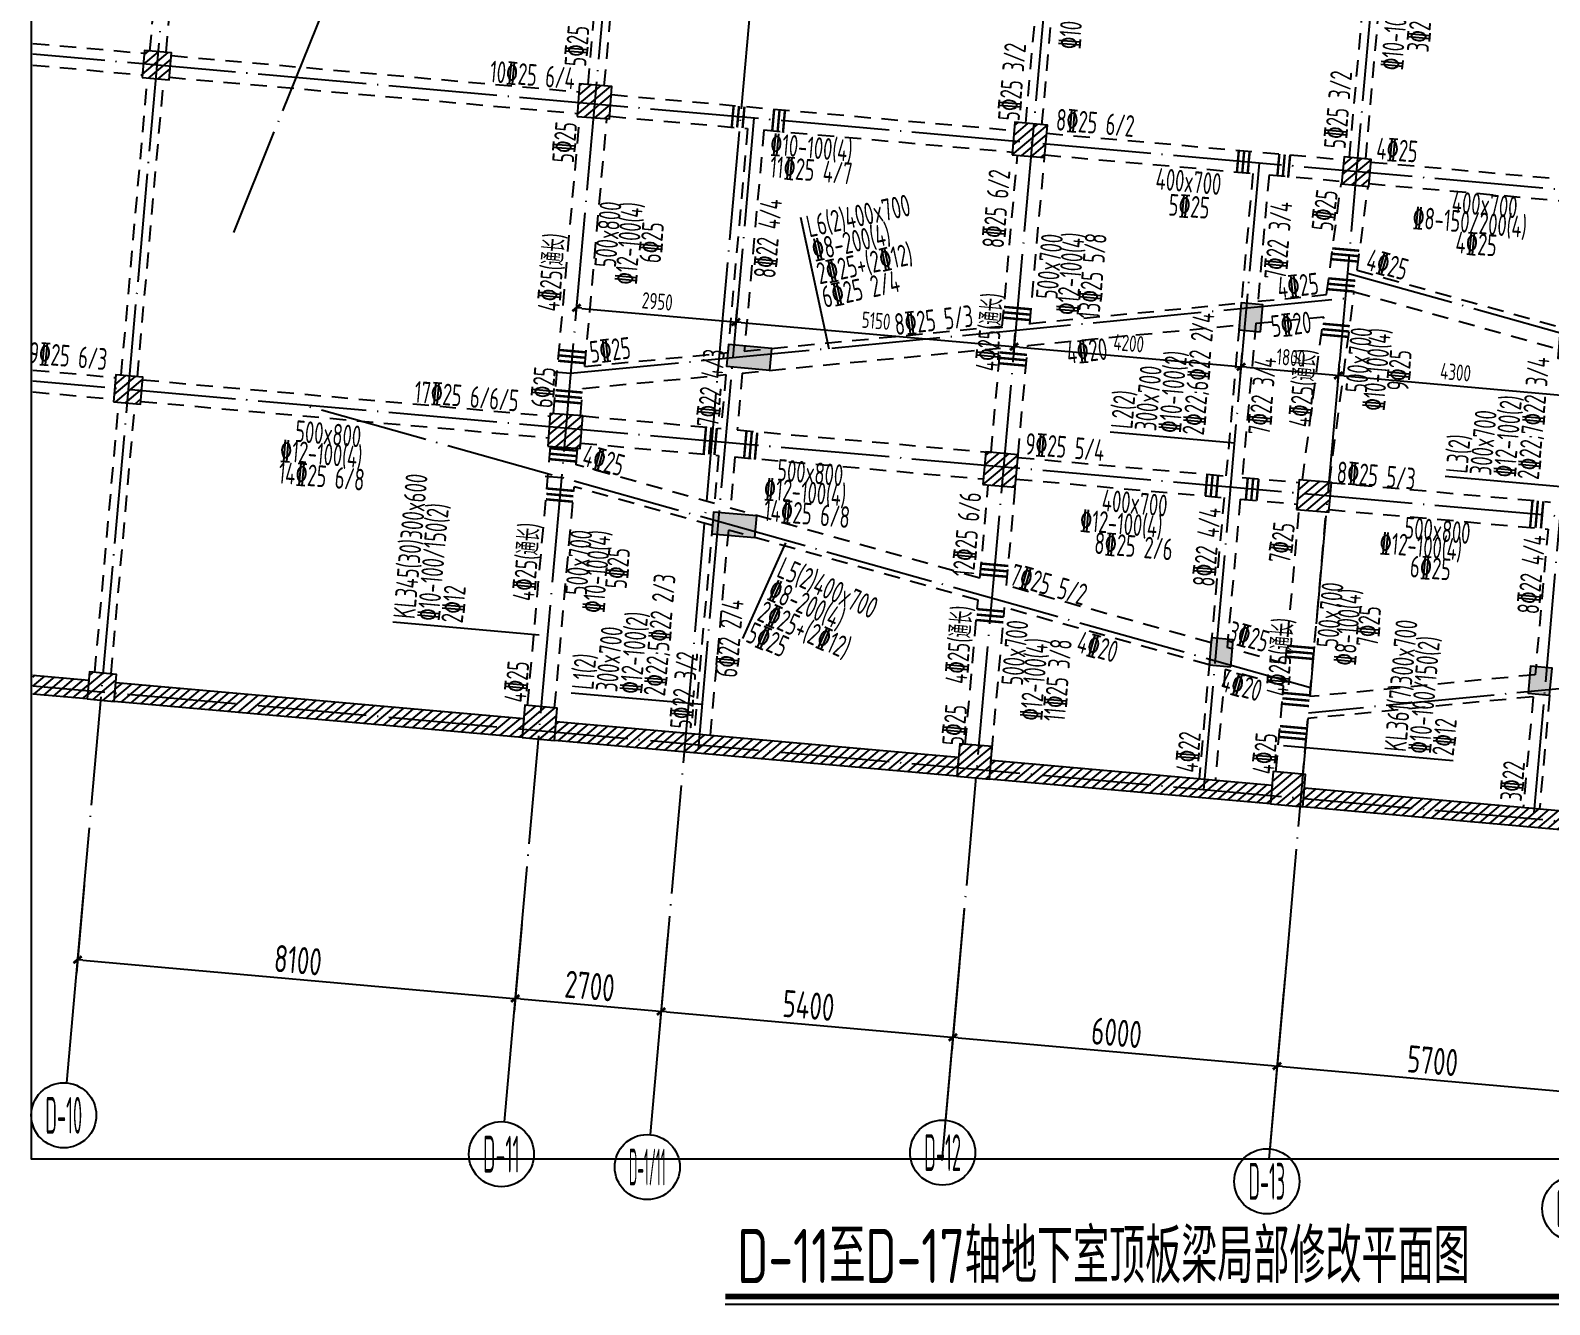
# Model space of a CAD drawing. Header units: millimetres. Extents: x 64473 to 386235, y 427387 to 703525.
# Drawn here: x 65038 to 93046, y 427574 to 451063 of the extents above; entities that cross this region are included whole.
import ezdxf
from ezdxf.enums import TextEntityAlignment as Align

# ---------------------------------------------------------------- set-up
doc = ezdxf.new("R2010")
doc.units = ezdxf.units.MM
doc.header["$LTSCALE"] = 100
doc.header["$PDMODE"] = 35
doc.header["$PDSIZE"] = 200
doc.linetypes.add('3', pattern=[5, 3, -2])
doc.linetypes.add('DOTE', pattern=[2.42, 2, -0.2, 0.02, -0.2])
for name, color, linetype in [('B-TEXT', 7, 'Continuous'), ('COLU', 7, 'Continuous'), ('DIM111', 3, 'Continuous'), ('HATCH', 254, 'Continuous'), ('h斜线-墙', 7, 'Continuous'), ('h斜线-柱', 7, 'Continuous'), ('L-AXIS', 3, 'Continuous'), ('L-dote', 253, 'DOTE'), ('L-箍筋', 1, 'Continuous'), ('WALL', 3, 'Continuous'), ('垂直标注', 31, 'Continuous'), ('垂直钢筋', 27, 'Continuous'), ('层12000', 54, 'Continuous'), ('柱', 2, 'Continuous'), ('梁虚线', 4, '3'), ('梁说明', 2, 'Continuous'), ('水平标注', 2, 'Continuous'), ('水平钢筋', 30, 'Continuous'), ('沉降观测点', 7, 'Continuous')]:
    doc.layers.add(name, color=color, linetype=linetype)
doc.styles.add('_TCH_AXIS', font='tssdeng.shx', dxfattribs={"width": 0.7, "bigfont": 'tssdchn.shx'})
doc.styles.add('COMPLEX', font='tssdeng.shx', dxfattribs={"width": 0.7, "bigfont": 'tssdchn.shx'})
doc.styles.get("Standard").update_dxf_attribs({"font": 'tssdeng.shx', "width": 0.7, "bigfont": 'tssdchn.shx'})
doc.styles.add('TSSD_Dimension', font='Tssdeng.shx', dxfattribs={"width": 0.7, "bigfont": 'tssdchn.shx'})
doc.dimstyles.new('TSSD_100_100$0', dxfattribs={"dimtxt": 300, "dimasz": 100, "dimexe": 250, "dimexo": 250, "dimgap": 100, "dimtad": 1, "dimdec": 0, "dimzin": 0, "dimdsep": 46, "dimtxsty": 'TSSD_Dimension', "dimblk": '_tsdbk', "dimblk1": '_tsdbk', "dimblk2": '_tsdbk', "dimsah": 1, "dimcen": 0, "dimclrt": 7, "dimadec": 0, "dimazin": 0, "dimtfac": 1, "dimtdec": 0, "dimtix": 1, "dimtmove": 2, "dimatfit": 3, "dimldrblk": '_tsdbk', "dimfxl": 1, "dimtolj": 1, "dimtzin": 0, "dimarcsym": 0})
pattern_1 = [(39.931646, (-659548.43, -374800.4), (-81.517904, 97.384965), [])]
pattern_2 = [(39.931646, (-183448.6, -59234.35), (-81.517904, 97.384965), [])]

# ---------------------------------------------------------------- blocks, each defined once
blk = doc.blocks.new('_tsdbk')
blk.add_line((-1, 0), (0, 0))
at = {"const_width": 0.5}
blk.add_lwpolyline([(-0.7, -0.7), (0.7, 0.7)], dxfattribs=at)
blk = doc.blocks.new('*D853')
at = {"layer": 'Defpoints', "color": 0}
for p in [(76809, 434592), (82188, 434115), (82045, 432501)]:
    blk.add_point(p, dxfattribs=at)
at = {"layer": 'L-AXIS', "color": 0, "lineweight": -2}
for p, q in [((76787, 434343), (76644, 432729)), ((82166, 433866), (82023, 432252)), ((76766, 432969), (81945, 432510))]:
    blk.add_line(p, q, dxfattribs=at)
at = {"layer": 'L-AXIS', "color": 0, "lineweight": -2, "xscale": 100, "yscale": 100, "zscale": 100}
for p, rotation in [((76666, 432978), 174.9316457828995), ((82045, 432501), 354.9316457828995)]:
    blk.add_blockref('_tsdbk', p, dxfattribs=dict(at, rotation=rotation))
at = {"layer": 'L-AXIS', "color": 7, "insert": (79386, 433088), "char_height": 500, "attachment_point": 5, "rotation": 354.9316, "style": 'TSSD_Dimension'}
blk.add_mtext('\\A1;5400', dxfattribs=at)
blk = doc.blocks.new('_AXISO')
blk.add_circle((0, 0), 0.5)
at = {"layer": 'B-TEXT', "style": 'COMPLEX', "width": 1.450893}
blk.add_attdef('A', text='', height=0.56, dxfattribs=at).set_placement((0.249375, -0.28), (0.749375, -0.28), align=Align.FIT)
blk = doc.blocks.new('*D858')
at = {"layer": 'Defpoints', "color": 0}
for p in [(66051, 435547), (74120, 434831), (73977, 433217)]:
    blk.add_point(p, dxfattribs=at)
at = {"layer": 'L-AXIS', "color": 0, "lineweight": -2}
for p, q in [((66029, 435298), (65886, 433683)), ((74098, 434582), (73955, 432968)), ((66008, 433923), (73877, 433225))]:
    blk.add_line(p, q, dxfattribs=at)
at = {"layer": 'L-AXIS', "color": 0, "lineweight": -2, "xscale": 100, "yscale": 100, "zscale": 100}
for p, rotation in [((65908, 433932), 174.9316457828995), ((73977, 433217), 354.9316457828995)]:
    blk.add_blockref('_tsdbk', p, dxfattribs=dict(at, rotation=rotation))
at = {"layer": 'L-AXIS', "color": 7, "insert": (69973, 433923), "char_height": 500, "attachment_point": 5, "rotation": 354.9316, "style": 'TSSD_Dimension'}
blk.add_mtext('\\A1;8100', dxfattribs=at)
blk = doc.blocks.new('*D859')
at = {"layer": 'Defpoints', "color": 0}
for p in [(74120, 434831), (76809, 434592), (76666, 432978)]:
    blk.add_point(p, dxfattribs=at)
at = {"layer": 'L-AXIS', "color": 0, "lineweight": -2}
for p, q in [((74098, 434582), (73955, 432968)), ((76787, 434343), (76644, 432729)), ((74076, 433208), (76566, 432987))]:
    blk.add_line(p, q, dxfattribs=at)
at = {"layer": 'L-AXIS', "color": 0, "lineweight": -2, "xscale": 100, "yscale": 100, "zscale": 100}
for p, rotation in [((73977, 433217), 174.9316457828995), ((76666, 432978), 354.9316457828995)]:
    blk.add_blockref('_tsdbk', p, dxfattribs=dict(at, rotation=rotation))
at = {"layer": 'L-AXIS', "color": 7, "insert": (75352, 433446), "char_height": 500, "attachment_point": 5, "rotation": 354.9316, "style": 'TSSD_Dimension'}
blk.add_mtext('\\A1;2700', dxfattribs=at)
blk = doc.blocks.new('*D872')
at = {"layer": 'Defpoints', "color": 0}
for p in [(88165, 433585), (93842, 433082), (93699, 431467)]:
    blk.add_point(p, dxfattribs=at)
at = {"layer": 'L-AXIS', "color": 0, "lineweight": -2}
for p, q in [((88143, 433336), (87999, 431722)), ((93820, 432833), (93677, 431218)), ((88121, 431962), (93600, 431476))]:
    blk.add_line(p, q, dxfattribs=at)
at = {"layer": 'L-AXIS', "color": 0, "lineweight": -2, "xscale": 100, "yscale": 100, "zscale": 100}
for p, rotation in [((88021, 431971), 174.9316457828995), ((93699, 431467), 354.9316457828995)]:
    blk.add_blockref('_tsdbk', p, dxfattribs=dict(at, rotation=rotation))
at = {"layer": 'L-AXIS', "color": 7, "insert": (90891, 432068), "char_height": 500, "attachment_point": 5, "rotation": 354.9316, "style": 'TSSD_Dimension'}
blk.add_mtext('\\A1;5700', dxfattribs=at)
blk = doc.blocks.new('*D873')
at = {"layer": 'Defpoints', "color": 0}
for p in [(82188, 434115), (88165, 433585), (88021, 431971)]:
    blk.add_point(p, dxfattribs=at)
at = {"layer": 'L-AXIS', "color": 0, "lineweight": -2}
for p, q in [((82166, 433866), (82023, 432252)), ((88143, 433336), (87999, 431722)), ((82145, 432492), (87922, 431980))]:
    blk.add_line(p, q, dxfattribs=at)
at = {"layer": 'L-AXIS', "color": 0, "lineweight": -2, "xscale": 100, "yscale": 100, "zscale": 100}
for p, rotation in [((82045, 432501), 174.9316457828995), ((88021, 431971), 354.9316457828995)]:
    blk.add_blockref('_tsdbk', p, dxfattribs=dict(at, rotation=rotation))
at = {"layer": 'L-AXIS', "color": 7, "insert": (85064, 432585), "char_height": 500, "attachment_point": 5, "rotation": 354.9316, "style": 'TSSD_Dimension'}
blk.add_mtext('\\A1;6000', dxfattribs=at)
blk = doc.blocks.new('2013120519334455')
at = {"layer": 'HATCH'}
h = blk.add_hatch(color=256, dxfattribs=at)
h.paths.add_polyline_path([(25000, 5100), (24200, 5100), (24200, 4700), (25000, 4700)])
h.paths.add_polyline_path([(25000, 2000), (24200, 2000), (24200, 1600), (25000, 1600)])
h.paths.add_polyline_path([(15650, 6200), (15650, 6700), (15250, 6700), (15250, 6200)])
h.paths.add_polyline_path([(15650, 0), (15650, 500), (15250, 500), (15250, 0)])
h.paths.add_polyline_path([(9750, 6200), (9750, 6700), (9350, 6700), (9350, 6200)])
h.paths.add_polyline_path([(9750, 0), (9750, 500), (9350, 500), (9350, 0)])
h.paths.add_polyline_path([(800, 5100), (0, 5100), (0, 4700), (800, 4700)])
h.paths.add_polyline_path([(800, 2000), (0, 2000), (0, 1600), (800, 1600)])
at = {"layer": '柱', "color": 2}
for points in [[(9750, 6200), (9750, 6700), (9350, 6700), (9350, 6200)], [(15650, 6200), (15650, 6700), (15250, 6700), (15250, 6200)], [(800, 5100), (0, 5100), (0, 4700), (800, 4700)], [(25000, 5100), (24200, 5100), (24200, 4700), (25000, 4700)], [(800, 2000), (0, 2000), (0, 1600), (800, 1600)], [(25000, 2000), (24200, 2000), (24200, 1600), (25000, 1600)], [(9750, 0), (9750, 500), (9350, 500), (9350, 0)], [(15650, 0), (15650, 500), (15250, 500), (15250, 0)]]:
    blk.add_lwpolyline(points, close=True, dxfattribs=at)
blk = doc.blocks.new('*D901')
at = {"layer": 'Defpoints', "color": 0}
for p in [(75076, 445616), (78044, 445687), (78015, 445355)]:
    blk.add_point(p, dxfattribs=at)
at = {"layer": 'DIM111', "color": 0, "lineweight": -2}
for p, q in [((75098, 445865), (75128, 446197)), ((75205, 445939), (77945, 445696)), ((78037, 445604), (78066, 445936))]:
    blk.add_line(p, q, dxfattribs=at)
at = {"layer": 'DIM111', "color": 0, "lineweight": -2, "xscale": 100, "yscale": 100, "zscale": 100}
for p, rotation in [((75106, 445948), 174.9318423569871), ((78044, 445687), 354.931842356987)]:
    blk.add_blockref('_tsdbk', p, dxfattribs=dict(at, rotation=rotation))
at = {"layer": 'DIM111', "color": 7, "insert": (76597, 446066), "char_height": 300, "attachment_point": 5, "rotation": 354.9318, "style": 'TSSD_Dimension'}
blk.add_mtext('\\A1;2950', dxfattribs=at)
blk = doc.blocks.new('*D902')
at = {"layer": 'Defpoints', "color": 0}
for p in [(83140, 444852), (87358, 444861), (87324, 444481)]:
    blk.add_point(p, dxfattribs=at)
at = {"layer": 'DIM111', "color": 0, "lineweight": -2}
for p, q in [((83162, 445101), (83196, 445481)), ((83274, 445223), (87258, 444870)), ((87346, 444730), (87380, 445110))]:
    blk.add_line(p, q, dxfattribs=at)
at = {"layer": 'DIM111', "color": 0, "lineweight": -2, "xscale": 100, "yscale": 100, "zscale": 100}
for p, rotation in [((83174, 445232), 174.9316211074427), ((87358, 444861), 354.9316211074427)]:
    blk.add_blockref('_tsdbk', p, dxfattribs=dict(at, rotation=rotation))
at = {"layer": 'DIM111', "color": 7, "insert": (85288, 445296), "char_height": 300, "attachment_point": 5, "rotation": 354.9316, "style": 'TSSD_Dimension'}
blk.add_mtext('\\A1;4200', dxfattribs=at)
blk = doc.blocks.new('*D903')
at = {"layer": 'Defpoints', "color": 0}
for p in [(78015, 445355), (83174, 445232), (83145, 444900)]:
    blk.add_point(p, dxfattribs=at)
at = {"layer": 'DIM111', "color": 0, "lineweight": -2}
for p, q in [((78037, 445604), (78066, 445936)), ((78144, 445678), (83074, 445241)), ((83167, 445149), (83196, 445481))]:
    blk.add_line(p, q, dxfattribs=at)
at = {"layer": 'DIM111', "color": 0, "lineweight": -2, "xscale": 100, "yscale": 100, "zscale": 100}
for p, rotation in [((78044, 445687), 174.9315048922347), ((83174, 445232), 354.9315048922346)]:
    blk.add_blockref('_tsdbk', p, dxfattribs=dict(at, rotation=rotation))
at = {"layer": 'DIM111', "color": 7, "insert": (80631, 445709), "char_height": 300, "attachment_point": 5, "rotation": 354.9315, "style": 'TSSD_Dimension'}
blk.add_mtext('\\A1;5150', dxfattribs=at)
blk = doc.blocks.new('*D904')
at = {"layer": 'Defpoints', "color": 0}
for p in [(89151, 444702), (87324, 444481), (89117, 444322)]:
    blk.add_point(p, dxfattribs=at)
at = {"layer": 'DIM111', "color": 0, "lineweight": -2}
for p, q in [((87346, 444730), (87380, 445110)), ((87457, 444852), (89051, 444711)), ((89139, 444571), (89173, 444951))]:
    blk.add_line(p, q, dxfattribs=at)
at = {"layer": 'DIM111', "color": 0, "lineweight": -2, "xscale": 100, "yscale": 100, "zscale": 100}
for p, rotation in [((87358, 444861), 174.9315881653573), ((89151, 444702), 354.9315881653573)]:
    blk.add_blockref('_tsdbk', p, dxfattribs=dict(at, rotation=rotation))
at = {"layer": 'DIM111', "color": 7, "insert": (88276, 445030), "char_height": 300, "attachment_point": 5, "rotation": 354.9316, "style": 'TSSD_Dimension'}
blk.add_mtext('\\A1;1800', dxfattribs=at)
blk = doc.blocks.new('*D905')
at = {"layer": 'Defpoints', "color": 0}
for p in [(89188, 445124), (93471, 444744), (93434, 444322)]:
    blk.add_point(p, dxfattribs=at)
at = {"layer": 'DIM111', "color": 0, "lineweight": -2}
for p, q in [((89166, 444875), (89129, 444453)), ((89250, 444693), (93334, 444331)), ((93449, 444495), (93412, 444073))]:
    blk.add_line(p, q, dxfattribs=at)
at = {"layer": 'DIM111', "color": 0, "lineweight": -2, "xscale": 100, "yscale": 100, "zscale": 100}
for p, rotation in [((89151, 444702), 174.9316211074427), ((93434, 444322), 354.9316211074427)]:
    blk.add_blockref('_tsdbk', p, dxfattribs=dict(at, rotation=rotation))
at = {"layer": 'DIM111', "color": 7, "insert": (91314, 444761), "char_height": 300, "attachment_point": 5, "rotation": 354.9316, "style": 'TSSD_Dimension'}
blk.add_mtext('\\A1;4300', dxfattribs=at)

msp = doc.modelspace()

# ---------------------------------------------------------------- hatches: boundary and pattern name
at = {"layer": 'h斜线-墙'}
h = msp.add_hatch(dxfattribs=at)
h.set_pattern_fill('ANSI31', color=256, scale=40, angle=-5.06835, style=0)
h.set_pattern_definition(pattern_2)
edge = h.paths.add_edge_path()
edge.add_line((65085, 439177.6), (66114.4, 439086.3))
edge.add_line((66114.4, 439086.3), (66083.5, 438737.7))
edge.add_line((66083.5, 438737.7), (65085, 438826.2))
h = msp.add_hatch(dxfattribs=at)
h.set_pattern_fill('ANSI31', color=256, scale=40, angle=-5.06835, style=0)
h.set_pattern_definition(pattern_2)
h.paths.add_polyline_path([(66612.5, 439042.1), (74132.9, 438375.1), (74102, 438026.5), (66581.5, 438693.5)])
h = msp.add_hatch(dxfattribs=at)
h.set_pattern_fill('ANSI31', color=256, scale=40, angle=-5.06835, style=0)
h.set_pattern_definition(pattern_2)
h.paths.add_polyline_path([(74730.6, 438322.1), (82151.5, 437664), (82120.5, 437315.3), (74699.7, 437973.5)])
h = msp.add_hatch(dxfattribs=at)
h.set_pattern_fill('ANSI31', color=256, scale=40, angle=-5.06835, style=0)
h.set_pattern_definition(pattern_2)
h.paths.add_polyline_path([(82749.1, 437610.9), (87928.8, 437151.6), (87897.9, 436802.9), (82718.2, 437262.3)])
h = msp.add_hatch(dxfattribs=at)
h.set_pattern_fill('ANSI31', color=256, scale=40, angle=-5.06835, style=0)
h.set_pattern_definition(pattern_2)
h.paths.add_polyline_path([(88526.4, 437098.5), (93556.7, 436652.4), (93525.8, 436303.8), (88495.5, 436749.9)])
at = {"layer": 'h斜线-柱'}
h = msp.add_hatch(dxfattribs=at)
h.set_pattern_fill('ANSI31', color=256, scale=40, angle=-5.06835, style=0)
h.set_pattern_definition(pattern_1)
h.paths.add_polyline_path([(67099.4, 450192.7), (67597.5, 450148.5), (67641.7, 450646.6), (67143.6, 450690.7)])
h = msp.add_hatch(dxfattribs=at)
h.set_pattern_fill('ANSI31', color=256, scale=40, angle=-5.06835, style=0)
h.set_pattern_definition(pattern_1)
h.paths.add_polyline_path([(75117.8, 449477.1), (75715.8, 449432.9), (75760, 450031), (75161.9, 450075.2)])
h = msp.add_hatch(dxfattribs=at)
h.set_pattern_fill('ANSI31', color=256, scale=40, angle=-5.06835, style=0)
h.set_pattern_definition(pattern_1)
h.paths.add_polyline_path([(83136.5, 448770.4), (83734.1, 448717.3), (83787.2, 449315), (83189.5, 449368)])
h = msp.add_hatch(dxfattribs=at)
h.set_pattern_fill('ANSI31', color=256, scale=40, angle=-5.06835, style=0)
h.set_pattern_definition(pattern_1)
h.paths.add_polyline_path([(89212.6, 448231.5), (89710.7, 448187.3), (89754.9, 448685.3), (89256.8, 448729.5)])
h = msp.add_hatch(dxfattribs=at)
h.set_pattern_fill('ANSI31', color=256, scale=40, angle=-5.06835, style=0)
h.set_pattern_definition(pattern_1)
h.paths.add_polyline_path([(66569.4, 444216.2), (67067.4, 444172), (67111.6, 444670), (66613.6, 444714.2)])
h = msp.add_hatch(dxfattribs=at)
h.set_pattern_fill('ANSI31', color=256, scale=40, angle=-5.06835, style=0)
h.set_pattern_definition(pattern_1)
h.paths.add_polyline_path([(74578.9, 443401.2), (75176.9, 443357), (75221.1, 443955.1), (74623.1, 443999.3)])
h = msp.add_hatch(dxfattribs=at)
h.set_pattern_fill('ANSI31', color=256, scale=40, angle=-5.06835, style=0)
h.set_pattern_definition(pattern_1)
h.paths.add_polyline_path([(82597.6, 442694.2), (83195.3, 442641.2), (83248.3, 443238.9), (82650.6, 443291.9)])
h = msp.add_hatch(dxfattribs=at)
h.set_pattern_fill('ANSI31', color=256, scale=40, angle=-5.06835, style=0)
h.set_pattern_definition(pattern_1)
h.paths.add_polyline_path([(88379.3, 442231.6), (88977, 442178.6), (89025.6, 442726.5), (88427.9, 442779.5)])
h = msp.add_hatch(dxfattribs=at)
h.set_pattern_fill('ANSI31', color=256, scale=40, angle=-5.06835, style=0)
h.set_pattern_definition(pattern_1)
h.paths.add_polyline_path([(66083.5, 438737.7), (66581.5, 438693.5), (66625.7, 439191.5), (66127.7, 439235.7)])
h = msp.add_hatch(dxfattribs=at)
h.set_pattern_fill('ANSI31', color=256, scale=40, angle=-5.06835, style=0)
h.set_pattern_definition(pattern_1)
h.paths.add_polyline_path([(74102, 438026.5), (74699.7, 437973.5), (74752.7, 438571.1), (74155, 438624.1)])
h = msp.add_hatch(dxfattribs=at)
h.set_pattern_fill('ANSI31', color=256, scale=40, angle=-5.06835, style=0)
h.set_pattern_definition(pattern_1)
h.paths.add_polyline_path([(82120.5, 437315.3), (82718.2, 437262.3), (82771.2, 437860), (82173.5, 437913)])
h = msp.add_hatch(dxfattribs=at)
h.set_pattern_fill('ANSI31', color=256, scale=40, angle=-5.06835, style=0)
h.set_pattern_definition(pattern_1)
h.paths.add_polyline_path([(87897.9, 436802.9), (88495.5, 436749.9), (88548.5, 437347.6), (87950.9, 437400.6)])

# ---------------------------------------------------------------- linework, layer by layer
at = {"layer": 'COLU'}
for points in [[(67099.4, 450192.7), (67597.5, 450148.5), (67641.7, 450646.6), (67143.6, 450690.7)], [(75117.8, 449477.1), (75715.8, 449432.9), (75760, 450031), (75161.9, 450075.2)], [(83136.5, 448770.4), (83734.1, 448717.3), (83787.2, 449315), (83189.5, 449368)], [(89212.6, 448231.5), (89710.7, 448187.3), (89754.9, 448685.3), (89256.8, 448729.5)], [(66569.4, 444216.2), (67067.4, 444172), (67111.6, 444670), (66613.6, 444714.2)], [(74578.9, 443401.2), (75176.9, 443357), (75221.1, 443955.1), (74623.1, 443999.3)], [(82597.6, 442694.2), (83195.3, 442641.2), (83248.3, 443238.9), (82650.6, 443291.9)], [(88379.3, 442231.6), (88977, 442178.6), (89025.6, 442726.5), (88427.9, 442779.5)], [(66083.5, 438737.7), (66581.5, 438693.5), (66625.7, 439191.5), (66127.7, 439235.7)], [(74102, 438026.5), (74699.7, 437973.5), (74752.7, 438571.1), (74155, 438624.1)], [(82120.5, 437315.3), (82718.2, 437262.3), (82771.2, 437860), (82173.5, 437913)], [(87897.9, 436802.9), (88495.5, 436749.9), (88548.5, 437347.6), (87950.9, 437400.6)]]:
    msp.add_lwpolyline(points, close=True, dxfattribs=at)
at = {"layer": 'L-AXIS'}
for p, q in [((66051.4, 435546.6), (65706.8, 431660.9)), ((74119.8, 434831), (73775.2, 430945.4)), ((82254.1, 434859.5), (81909.5, 430973.9)), ((76809.2, 434592.5), (76464.6, 430706.8)), ((88230.6, 434329.5), (87886, 430443.8)), ((82188.1, 434115.4), (81843.5, 430229.8)), ((88164.6, 433585.3), (87869.1, 430253.3))]:
    msp.add_line(p, q, dxfattribs=at)
at = {"layer": 'L-dote', "ltscale": 10}
for p, q in [((86104.5, 478272.9), (82188.1, 434115.4)), ((92128, 478272.9), (88625.6, 438782.3)), ((80456.2, 475712.5), (76809.2, 434592.5)), ((68787.1, 447336.2), (75603.2, 464245.2)), ((67834.4, 455649.1), (66051.4, 435546.6)), ((75902.7, 454933.5), (74119.8, 434831)), ((107387.6, 446870.5), (65085, 450622.3)), ((107387.6, 440846.9), (65085, 444598.8)), ((107387.6, 435224.9), (65085, 438976.8)), ((88589.6, 438376.9), (88164.6, 433585.3))]:
    msp.add_line(p, q, dxfattribs=at)
at = {"layer": 'L-dote', "color": 1, "ltscale": 10}
for p, q in [((78378.5, 449443.3), (77346.7, 437809.5)), ((87692, 448617.3), (86667.2, 437062.7)), ((93785.8, 448277.6), (92736.6, 436448.5)), ((89318.1, 446590.2), (101954.4, 443045.9)), ((74998.7, 444741.1), (89276.7, 446123.7)), ((88640, 438944.7), (70052.2, 444158.2)), ((101661.4, 439743.2), (88598.6, 438478.3))]:
    msp.add_line(p, q, dxfattribs=at)
at = {"layer": 'L-箍筋', "const_width": 44.9}
for points in [[(78003.6, 449675.7), (77968.9, 449284.4)], [(78102.5, 449666.9), (78067.5, 449272.9)], [(78202.9, 449658), (78167.7, 449261.3)], [(78750.3, 449609.4), (78713.8, 449197.8)], [(78849.8, 449600.6), (78813.1, 449186.2)], [(78949.4, 449591.7), (78912.4, 449174.7)], [(87317.1, 448849.7), (87282.4, 448458.4)], [(87415.9, 448840.9), (87381, 448446.9)], [(87516.3, 448832), (87481.1, 448435.2)], [(88063.7, 448783.4), (88027.2, 448371.7)], [(88163.3, 448774.5), (88126.5, 448360.2)], [(88262.8, 448765.7), (88225.8, 448348.7)], [(89038.2, 447044.6), (89536.3, 447000.4)], [(89020.6, 446845.4), (89518.6, 446801.2)], [(89029.4, 446945), (89527.5, 446900.8)], [(88965.9, 446491.7), (89464, 446447.5)], [(88948.2, 446292.5), (89446.3, 446248.3)], [(88957.1, 446392.1), (89455.1, 446347.9)], [(82979.3, 445866.2), (83477.4, 445822.1)], [(82988.1, 445965.8), (83486.2, 445921.7)], [(82970.5, 445766.6), (83468.5, 445722.4)], [(88864.8, 445654.9), (89362.9, 445610.7)], [(88847.1, 445455.6), (89345.2, 445411.5)], [(88856, 445555.2), (89354, 445511.1)], [(74777.1, 445072), (75275.1, 445027.8)], [(74785.9, 445171.6), (75284, 445127.4)], [(82904.8, 445025.9), (83402.8, 444981.7)], [(82913.6, 445125.5), (83411.7, 445081.3)], [(74768.2, 444972.4), (75266.3, 444928.2)], [(82896, 444926.3), (83394, 444882.1)], [(74702.6, 444231.6), (75200.6, 444187.5)], [(74711.4, 444331.2), (75209.4, 444287.1)], [(74720.2, 444430.9), (75218.3, 444386.7)], [(77495, 443756.9), (77450.8, 443258.7)], [(77593.6, 443745.5), (77549.4, 443247.2)], [(77693.7, 443733.8), (77649.5, 443235.6)], [(78239.8, 443670.3), (78195.7, 443172.1)], [(78339.1, 443658.8), (78295, 443160.5)], [(78438.4, 443647.2), (78394.2, 443149)], [(74625.1, 443358.6), (75123.2, 443314.4)], [(74607.4, 443159.4), (75105.5, 443115.2)], [(74616.3, 443259), (75114.3, 443214.8)], [(86736.1, 442887.1), (86700.1, 442480.9)], [(86834.7, 442875.7), (86798.9, 442472.2)], [(86934.9, 442864), (86899.3, 442463.3)], [(87482.1, 442813.2), (87446.8, 442414.7)], [(87581.6, 442804.3), (87546.3, 442405.9)], [(87681.2, 442795.5), (87645.8, 442397.1)], [(74550.6, 442518.3), (75048.6, 442474.1)], [(74559.4, 442617.9), (75057.5, 442573.7)], [(74541.8, 442418.7), (75039.8, 442374.5)], [(92731.6, 442403.3), (92687.4, 441905)], [(92830.2, 442391.8), (92786, 441893.6)], [(92930.3, 442380.1), (92886.2, 441881.9)], [(82559.6, 441134.2), (83057.7, 441090)], [(82568.5, 441233.8), (83066.5, 441189.6)], [(82550.8, 441034.6), (83048.8, 440990.4)], [(82485.1, 440293.8), (82983.1, 440249.7)], [(82493.9, 440393.5), (82992, 440349.3)], [(82476.3, 440194.2), (82974.3, 440150.1)], [(88206.7, 439719.1), (88704.7, 439674.9)], [(88189, 439519.9), (88687.1, 439475.7)], [(88197.9, 439619.5), (88695.9, 439575.3)], [(88111.9, 438650.8), (88610, 438606.6)], [(88120.8, 438750.4), (88618.8, 438706.2)], [(88129.6, 438850), (88627.7, 438805.9)], [(88057.7, 438039.1), (88555.7, 437994.9)], [(88066.5, 438138.7), (88564.6, 438094.6)], [(88075.3, 438238.3), (88573.4, 438194.2)]]:
    msp.add_lwpolyline(points, dxfattribs=at)
at = {"layer": 'WALL'}
msp.add_lwpolyline([(65085, 439177.6), (66114.4, 439086.3), (66083.5, 438737.7), (65085, 438826.2)], dxfattribs=at)
for points in [[(66612.5, 439042.1), (74132.9, 438375.1), (74102, 438026.5), (66581.5, 438693.5)], [(74730.6, 438322.1), (82151.5, 437664), (82120.5, 437315.3), (74699.7, 437973.5)], [(82749.1, 437610.9), (87928.8, 437151.6), (87897.9, 436802.9), (82718.2, 437262.3)], [(88526.4, 437098.5), (93556.7, 436652.4), (93525.8, 436303.8), (88495.5, 436749.9)]]:
    msp.add_lwpolyline(points, close=True, dxfattribs=at)
at = {"layer": '垂直标注', "color": 6}
for p, q in [((84947.3, 443662.2), (87241.6, 443458.7)), ((91122.8, 442843.1), (93393.4, 442641.7))]:
    msp.add_line(p, q, dxfattribs=at)
at = {"layer": '垂直标注'}
for p, q in [((71720.2, 440159.6), (74420.5, 439920.1)), ((75009.5, 438853.5), (77416.8, 438640)), ((91270.7, 437596.7), (88143.4, 437874))]:
    msp.add_line(p, q, dxfattribs=at)
at = {"layer": '层12000', "color": 30, "linetype": '3'}
for p, q in [((74681.9, 443998.4), (75167.8, 449476.9)), ((75260.9, 444867), (75665.8, 449433.1)), ((78261.2, 449252.9), (77894.9, 445122)), ((78560.1, 449226.4), (78198.7, 445151.5)), ((82956.8, 445612.2), (83236.1, 448761.3)), ((83461.4, 445642.6), (83734.2, 448717.5)), ((87574.7, 448426.9), (87362.9, 446038.9)), ((87873.5, 448400.4), (87666.7, 446068.3)), ((88935, 446191.1), (89202.6, 448236.3)), ((89498.4, 446643.5), (89700, 448184.2)), ((89498.4, 446643.5), (93344.4, 445564.7)), ((87666.7, 446068.3), (88935, 446191.1)), ((88985.9, 442726), (89446, 446242.7)), ((89446, 446242.7), (93308.4, 445159.4)), ((83463.1, 445661.2), (87362.9, 446038.9)), ((78198.7, 445151.5), (82956.8, 445612.2)), ((83427.2, 445255.9), (87326.9, 445633.5)), ((87326.9, 445633.5), (87080, 442848.8)), ((87630.7, 445663), (87378.8, 442822.3)), ((87630.7, 445663), (88881.7, 445784.1)), ((88488.4, 442778.1), (88881.7, 445784.1)), ((75260.9, 444867), (77894.9, 445122)), ((78162.7, 444746.1), (82920.8, 445206.9)), ((82750.2, 443282.8), (82920.8, 445206.9)), ((83248.3, 443239), (83427.2, 445255.9)), ((75224.9, 444461.6), (77858.9, 444716.7)), ((77858.9, 444716.7), (77770.9, 443724.6)), ((78162.7, 444746.1), (78069.8, 443698.1)), ((75179.9, 443954.6), (75224.9, 444461.6)), ((75221.1, 443955.1), (77770.9, 443724.6)), ((78069.8, 443698.1), (82750, 443283)), ((74204.8, 438619.7), (74628.6, 443397.6)), ((75184, 443452.8), (77726.8, 443226.6)), ((75100.1, 443054), (75127.3, 443360.7)), ((77726.8, 443226.6), (77648.1, 442339.3)), ((78025.6, 443200.1), (77941.9, 442256.9)), ((78025.6, 443200.1), (82606.4, 442793.8)), ((77648.1, 442339.3), (75100.1, 443054)), ((74702.9, 438575.6), (75064.1, 442648.6)), ((77612.1, 441934), (75064.1, 442648.6)), ((82544.7, 440965.9), (82697.2, 442685.4)), ((83034.5, 440828.5), (83204.1, 442741)), ((88975.5, 442730.9), (93060.9, 442368.6)), ((82544.7, 440965.9), (77941.9, 442256.9)), ((87044.6, 442450.4), (86806.9, 439770.4)), ((87343.4, 442423.9), (87100.8, 439688)), ((77621.1, 442035.3), (77271.8, 438096.7)), ((88177.2, 439386.1), (88429.1, 442227.2)), ((88625.6, 438782.3), (88931.6, 442233)), ((88981.4, 442228.4), (93016.7, 441870.5)), ((77906, 441851.5), (77570.6, 438070.2)), ((82508.8, 440560.6), (77906, 441851.5)), ((93016.7, 441870.5), (92778.5, 439184.4)), ((86806.9, 439770.4), (83034.5, 440828.5)), ((82273.1, 437904.1), (82508.8, 440560.6)), ((82762.3, 437759.5), (82998.5, 440423.2)), ((86771, 439365.1), (82998.5, 440423.2)), ((86780, 439466.4), (86585.2, 437270.7)), ((88177.2, 439386.1), (87100.8, 439688)), ((87064.8, 439282.7), (86884.1, 437244.2)), ((88141.2, 438980.8), (87064.8, 439282.7)), ((87069.8, 439338.6), (87069, 439329.6)), ((92778.5, 439184.4), (88625.6, 438782.3)), ((88000.7, 437396.2), (88141.2, 438980.8)), ((92742.6, 438779.1), (88589.6, 438376.9)), ((92742.6, 438779.1), (92561.8, 436740.7)), ((93046.3, 438808.5), (92860.6, 436714.1)), ((88489.8, 437251.6), (88588, 438358.3))]:
    msp.add_line(p, q, dxfattribs=at)
at = {"layer": '层12000', "color": 254}
for p, q in [((74699.9, 444767.6), (74998.7, 444741.1)), ((74529.4, 442845.2), (74828.2, 442818.7))]:
    msp.add_line(p, q, dxfattribs=at)
msp.add_lwpolyline([(65058.5, 478278.6), (107387.9, 478278.6), (107387.9, 430253.3), (65058.5, 430253.3)], close=True, dxfattribs=at)
at = {"layer": '梁虚线'}
for p, q in [((67242.8, 450681.8), (67653.8, 455414.2)), ((67541.6, 450655.6), (67952.6, 455388.1)), ((75320.2, 450063.5), (75731.2, 454697.6)), ((75619.4, 450041.4), (76030, 454671.4)), ((83388.7, 449350.3), (83799.5, 453982)), ((83687.5, 449323.8), (84098.4, 453955.8)), ((89356.4, 448720.5), (89776, 453451.9)), ((89655.3, 448694.3), (90074.9, 453425.8)), ((65085, 450823.1), (67139, 450641)), ((65085, 450421.6), (67104.1, 450242.5)), ((67637, 450596.8), (75151.2, 449929.5)), ((66713.1, 444705.2), (67199, 450183.7)), ((67012, 444679), (67497.9, 450157.5)), ((67602.1, 450198.3), (75121.7, 449530.6)), ((75748.7, 449878), (83176.2, 449218.6)), ((75719.2, 449479.1), (78261.2, 449252.9)), ((78560.1, 449226.4), (83140.9, 448820.2)), ((83773.7, 449165.6), (89252.2, 448679.7)), ((83738.8, 448767.1), (87574.7, 448426.9)), ((89750.2, 448635.5), (94780.5, 448189.4)), ((87873.5, 448400.4), (89217.3, 448281.2)), ((89715.3, 448237.1), (93551.2, 447896.9)), ((65085, 444799.6), (66608.9, 444664.4)), ((67106.9, 444620.2), (74619.7, 443953.9)), ((65085, 444398), (66574, 444265.9)), ((66227.2, 439225.7), (66669, 444207.1)), ((67072.1, 444221.8), (74590.2, 443554.2)), ((66526, 439199.6), (66967.8, 444181)), ((83243.6, 443189.1), (87080, 442848.8)), ((87378.8, 442822.3), (88423.5, 442729.7)), ((83208.7, 442790.6), (87044.6, 442450.4)), ((87343.4, 442423.9), (88388.2, 442331.2)), ((88625.6, 438782.3), (88931.6, 442233))]:
    msp.add_line(p, q, dxfattribs=at)
at = {"layer": '梁说明', "const_width": 100}
msp.add_lwpolyline([(93552.4, 427723.8), (77850.1, 427723.8)], dxfattribs=at)
at = {"layer": '梁说明'}
msp.add_lwpolyline([(93552.4, 427573.8), (77850.1, 427573.8)], dxfattribs=at)
at = {"layer": '水平标注', "color": 6}
for p, q in [((79235.6, 447622.1), (79759.1, 445193)), ((78171.2, 439850.4), (78963, 441614.2))]:
    msp.add_line(p, q, dxfattribs=at)

# ---------------------------------------------------------------- block references
at = {"layer": 'L-AXIS'}
ref = msp.add_blockref('_AXISO', (65653.8, 431063.3), dxfattribs=dict(at, xscale=1199.999999999998, yscale=1200, zscale=1200, rotation=359.9996457873791))
ref.add_attrib('A', 'D-10', dxfattribs={"color": 7, "height": 678.82, "rotation": 359.99965, "style": '_TCH_AXIS', "width": 0.272727}).set_placement((65314.4, 430723.9), (65993.2, 430723.9), align=Align.FIT)
ref = msp.add_blockref('_AXISO', (73722.1, 430347.7), dxfattribs=dict(at, xscale=1199.999999999998, yscale=1200, zscale=1200, rotation=359.9996457873791))
ref.add_attrib('A', 'D-11', dxfattribs={"color": 7, "height": 678.82, "rotation": 359.99965, "style": '_TCH_AXIS', "width": 0.308824}).set_placement((73382.7, 430008.3), (74061.6, 430008.3), align=Align.FIT)
ref = msp.add_blockref('_AXISO', (81856.5, 430376.3), dxfattribs=dict(at, xscale=1199.999999999998, yscale=1200, zscale=1200, rotation=359.9996457873791))
ref.add_attrib('A', 'D-12', dxfattribs={"color": 7, "height": 678.82, "rotation": 359.99965, "style": '_TCH_AXIS', "width": 0.337662}).set_placement((81517.1, 430036.8), (82195.9, 430036.8), align=Align.FIT)
ref = msp.add_blockref('_AXISO', (76411.6, 430109.2), dxfattribs=dict(at, xscale=1199.999999999998, yscale=1200, zscale=1200, rotation=359.9996457873791))
ref.add_attrib('A', 'D-1/11', dxfattribs={"color": 7, "height": 678.82, "rotation": 359.99965, "style": '_TCH_AXIS', "width": 0.198113}).set_placement((76072.2, 429769.8), (76751, 429769.8), align=Align.FIT)
ref = msp.add_blockref('_AXISO', (87833, 429846.2), dxfattribs=dict(at, xscale=1199.999999999998, yscale=1200, zscale=1200, rotation=359.9996457873791))
ref.add_attrib('A', 'D-13', dxfattribs={"color": 7, "height": 678.82, "rotation": 359.99965, "style": '_TCH_AXIS', "width": 0.337662}).set_placement((87493.6, 429506.8), (88172.4, 429506.8), align=Align.FIT)
ref = msp.add_blockref('_AXISO', (93510.7, 429342.6), dxfattribs=dict(at, xscale=1199.999999999998, yscale=1200, zscale=1200, rotation=359.9996457873791))
ref.add_attrib('A', 'D-14', dxfattribs={"color": 7, "height": 678.82, "rotation": 359.99965, "style": '_TCH_AXIS', "width": 0.333333}).set_placement((93171.3, 429003.2), (93850.1, 429003.2), align=Align.FIT)
at = {"layer": '沉降观测点', "rotation": 354.931621106704}
msp.add_blockref('2013120519334455', (77457.5, 440191.1), dxfattribs=at)

# ---------------------------------------------------------------- texts
at = {"layer": '垂直标注', "color": 6, "width": 0.65}
for s, height, p in [('2%%13222;6%%13222 2/4', 401, (86671.9, 443589.8)), ('%%13210-100(2)', 402, (86232.6, 443628.7)), ('300x700', 401, (85793.2, 443667.7)), ('2%%13222;7%%13222 3/4', 401, (92847.4, 442770.6)), ('%%13212-100(2)', 402, (92408, 442809.6)), ('300x700', 401, (91968.7, 442848.6)), ('2%%13222;5%%13222 2/3', 401, (76738.4, 438780.9)), ('%%13212-100(2)', 402, (76298, 438819.9)), ('300x700', 401, (75857.5, 438859))]:
    msp.add_text(s, height=height, rotation=84.93163, dxfattribs=at).set_placement(p)
at = {"layer": '垂直标注', "color": 1, "width": 0.65}
for s, height, rotation, p in [('L2(2)', 401, 84.93163, (85353.8, 443706.7)), ('L3(2)', 401, 84.93163, (91529.3, 442887.5)), ('KL345(30)300x600', 403, 84.93163, (72127.7, 440204.2)), ('KL361(7)300x700', 403, 84.93172, (90399, 437754.5)), ('L1(2)', 401, 84.93163, (75417, 438898.1))]:
    msp.add_text(s, height=height, rotation=rotation, dxfattribs=at).set_placement(p)
at = {"layer": '垂直标注', "width": 0.65}
for s, height, rotation, p in [('%%13210-100/150(2)', 402, 84.93163, (72568.2, 440165.1)), ('2%%13212', 401, 84.93163, (73008.6, 440126)), ('%%13210-100/150(2)', 402, 84.93172, (90838.4, 437715.5)), ('2%%13212', 401, 84.93172, (91277.8, 437676.6))]:
    msp.add_text(s, height=height, rotation=rotation, dxfattribs=at).set_placement(p)
at = {"layer": '垂直钢筋', "color": 6, "width": 0.65}
for s, rotation, p in [('%%13210-100(2)', 84.93177, (84383.4, 450703.9)), ('5%%13325 3/2', 84.93163, (75281, 450382.8)), ('%%13210-100(2)', 84.93169, (90327.1, 450315.9)), ('3%%13325', 84.93169, (90812.9, 450649.5)), ('5%%13325 3/2', 84.93177, (83272.7, 449381.5)), ('5%%13325 3/2', 84.93169, (89282.6, 448869.5)), ('5%%13325 ', 84.93163, (75053.7, 448608.2)), ('8%%13325 6/2', 84.93164, (82980.7, 447037.1)), ('500x800', 84.93164, (75831.4, 446678.7)), ('%%13212-100(4)', 84.93164, (76203.9, 446361.3)), ('8%%13322 4/4', 84.93164, (78770, 446483.5)), ('7%%13322 3/4', 84.93163, (88180.8, 446460.2)), ('5%%13325 ', 82.54557, (89049.8, 447347.9)), ('4%%13325(通长)', 84.93163, (74786.3, 445870)), ('6%%13325 ', 84.93164, (76656, 446762)), ('500x700', 84.93163, (83971.3, 446095.6)), ('%%13212-100(4)', 84.93164, (84344.2, 445801.2)), ('13%%13325 5/8', 84.93164, (84745.7, 445733.9)), ('4%%13325(通长)', 84.93163, (82860, 444769.2)), ('500x700', 84.93163, (89675.9, 444368.4)), ('%%13210-100(4)', 84.93163, (89989.4, 444037.4)), ('7%%13322 4/3', 84.93163, (77720.1, 443740.8)), ('4%%13325(通长)', 84.93163, (88634, 443737.7)), ('9%%13325 ', 84.93163, (90440.5, 444404.3)), ('6%%13325', 84.93163, (74662.2, 444091)), ('7%%13322 3/4', 84.93163, (87885.5, 443591.3)), ('12%%13325 6/6', 84.93164, (82434, 440977.6)), ('8%%13322 4/4', 84.93163, (86862.5, 440796.9)), ('4%%13325(通长)', 84.93163, (74323.3, 440532.7)), ('7%%13325 ', 82.54557, (88260.6, 441224.2)), ('500x700', 84.93163, (75294.6, 440636.5)), ('%%13210-100(4)', 84.93163, (75608.3, 440312.5)), ('8%%13322 4/4', 84.93163, (92844.7, 440290.2)), ('5%%13325', 84.93163, (76029, 440757.4)), ('500x700', 84.93163, (89144.2, 439670.9)), ('%%1328-100(4)', 84.93163, (89457.8, 439340)), ('6%%13322 2/4', 84.93164, (78064.5, 439122.3)), ('4%%13325(通长)', 84.93163, (82299.6, 439005.1)), ('7%%13325 ', 84.93163, (89877.1, 439691.8)), ('500x700', 84.93163, (83333.7, 438973.6)), ('4%%13325(通长)', 84.93163, (88221.7, 438778)), ('%%13212-100(4)', 84.93163, (83673.7, 438326.1)), ('11%%13325 3/8', 84.93163, (84108.4, 438309.9)), ('5%%13322 3/2', 84.93163, (77226.3, 438173.1)), ('4%%13325', 84.93163, (74171.4, 438661.7)), ('5%%13325', 84.93163, (82242.5, 437865)), ('4%%13322', 84.93163, (86553.8, 437369.7)), ('4%%13325', 84.93172, (87962.9, 437338.2)), ('3%%13322', 84.93163, (92530.3, 436839.7))]:
    msp.add_text(s, height=400, rotation=rotation, dxfattribs=at).set_placement(p)
at = {"layer": '梁说明', "text_generation_flag": 6, "width": 0.7}
msp.add_text('D-11至D-17轴地下室顶板梁局部修改平面图', height=1000, rotation=180, dxfattribs=at).set_placement((78069.5, 427970))
at = {"layer": '水平标注', "color": 1, "width": 0.65}
msp.add_text('L6(2)400x700', height=403, rotation=12.16204, dxfattribs=at).set_placement((79399.3, 447245.1))
at = {"layer": '水平标注', "color": 6, "width": 0.65}
for s, height, rotation, p in [('%%1328-200(4)', 402, 12.16204, (79492.7, 446811.8)), ('2%%13325+(2%%13312)', 401, 12.16204, (79586.1, 446378.4)), ('6%%13325 2/4', 401, 12.16204, (79679.5, 445945.1)), ('L5(2)400x700', 403, 335.82479, (78775.4, 441000.5)), ('%%1328-200(4)', 402, 335.82479, (78594.8, 440598.1)), ('2%%13325+(2%%13312)', 401, 335.82479, (78414.1, 440195.6)), ('5%%13325', 401, 335.82479, (78204.5, 439801.9))]:
    msp.add_text(s, height=height, rotation=rotation, dxfattribs=at).set_placement(p)
at = {"layer": '水平钢筋', "color": 6, "width": 0.65}
for s, rotation, p in [('10%%13325 6/4', 354.93169, (73496.8, 450110.9)), ('8%%13325 6/2', 354.93169, (83934.7, 449223)), ('%%13210-100(4)', 354.93163, (78661.3, 448772.3)), ('4%%13325', 354.93165, (89840.2, 448691.1)), ('11%%13325 4/7', 354.93169, (78659.6, 448354.2)), ('400x700', 354.93159, (85771.2, 448131.8)), ('5%%13325', 354.93159, (86009, 447653.3)), ('400x700', 354.93165, (91231.5, 447702.8)), ('%%1328-150/200(4)', 354.93165, (90503.8, 447420.5)), ('4%%13325', 354.93159, (91299.3, 446960.3)), ('4%%13325 ', 343.98629, (89636.9, 446656.4)), ('4%%13325 ', 6.46247, (88052.6, 446117.6)), ('8%%13325 5/3 ', 6.46247, (80992.6, 445441.8)), ('5%%13320', 6.46247, (87935.3, 445405.5)), ('5%%13325 ', 6.46247, (75374.2, 444931.6)), ('4%%13320', 6.46247, (84167.4, 444912.9)), ('17%%13325 6/6/5', 354.93162, (72105, 444204.5)), ('500x800', 354.9317, (69906.7, 443479.9)), ('%%13212-100(4)', 354.9317, (69624.7, 443124.2)), ('4%%13325 ', 343.98629, (75188, 443045.9)), ('9%%13325 5/4', 354.93162, (83367.8, 443246.5)), ('14%%13325 6/8', 354.9317, (69599.9, 442714.3)), ('500x800', 354.9317, (78793, 442765.2)), ('8%%13325 5/3', 354.93161, (89110, 442722.1)), ('%%13212-100(4)', 354.93162, (78545.4, 442419.8)), ('400x700', 354.93162, (84779.2, 442204.7)), ('14%%13325 6/8', 354.93162, (78548.4, 442024.5)), ('%%13212-100(4)', 354.93162, (84373.6, 441838.2)), ('500x800', 354.93161, (90356.8, 441700)), ('8%%13325 2/6', 354.93162, (84640.8, 441418.2)), ('%%13212-100(4)', 354.93161, (89896.8, 441422.8)), ('7%%13325 5/2 ', 343.98629, (83069.9, 440851.7)), ('6%%13325 ', 354.93162, (90459, 440986.6)), ('3%%13325 ', 343.98629, (87083, 439796.6)), ('4%%13320', 343.98629, (84300, 439608.4)), ('4%%13320', 343.98629, (86953.5, 438891.5))]:
    msp.add_text(s, height=400, rotation=rotation, dxfattribs=at).set_placement(p)
at = {"layer": '水平钢筋', "color": 0, "width": 0.65}
msp.add_text('9%%13325 6/3', height=400, rotation=354.9317, dxfattribs=at).set_placement((64996.7, 444925.2))

# ---------------------------------------------------------------- dimensions: what is measured, and where the dimension line sits
at = {"layer": 'DIM111'}
for p1, p2, distance, picture, middle in [((75076.3, 445615.7), (78014.9, 445355.1), 333.2, '*D901', (76597.1, 446066.3)), ((78014.9, 445355.1), (83144.6, 444900.1), 333.2, '*D903', (80631.3, 445708.5)), ((83140.4, 444852.3), (87324.1, 444481.2), 381.2, '*D902', (85288, 445295.5)), ((87324.1, 444481.2), (89116.9, 444322.2), 381.2, '*D904', (88276.3, 445030.5)), ((89188, 445124), (93471.4, 444744.1), -423.7, '*D905', (91314.4, 444761))]:
    dim = msp.add_aligned_dim(p1=p1, p2=p2, distance=distance, dimstyle='TSSD_100_100$0', dxfattribs=at)
    dim.commit()
    dim.dimension.update_dxf_attribs({"geometry": picture, "text_midpoint": middle})
at = {"layer": 'L-AXIS'}
for base, p1, p2, picture, middle in [((73976.6, 433216.6), (66051.4, 435546.6), (74119.8, 434831), '*D858', (69973.3, 433923)), ((76666, 432978), (74119.8, 434831), (76809.2, 434592.5), '*D859', (75352.2, 433445.9)), ((82044.9, 432501), (76809.2, 434592.5), (82188.1, 434115.4), '*D853', (79386.4, 433088.1)), ((88021.5, 431970.9), (82188.1, 434115.4), (88164.6, 433585.3), '*D873', (85064.1, 432584.6)), ((93699.2, 431467.4), (88164.6, 433585.3), (93842.4, 433081.8), '*D872', (90891.2, 432067.8))]:
    dim = msp.add_linear_dim(base=base, p1=p1, p2=p2, angle=354.93165, dimstyle='TSSD_100_100$0', override={"dimtxt": 500}, dxfattribs=at)
    dim.commit()
    dim.dimension.update_dxf_attribs({"geometry": picture, "text_midpoint": middle})

doc.saveas('drawing.dxf')
